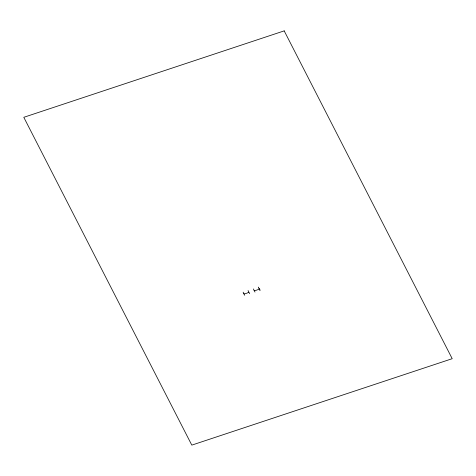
<?xml version="1.0" encoding="UTF-8"?>
<svg xmlns="http://www.w3.org/2000/svg" width="476" height="476" viewBox="0 0 476 476"><rect width="100%" height="100%" fill="white"/><g stroke="black" fill="none" stroke-linecap="round" stroke-linejoin="round"><path stroke-width="0.71" d="M244.735 295.287L243.908 293.865A3.201 1.434 -27.1 0 1 243.813 293.692M243.135 292.169L243.908 293.865A6.259 2.808 -27.1 0 0 248.847 292.222M249.674 293.644A7.562 2.201 71.6 0 1 248.073 290.533M259.438 288.48A3.201 1.434 -27.1 0 1 259.134 288.997A6.259 2.808 -27.1 0 1 254.196 290.634M260.134 289.908A3.201 2.088 -33.5 0 1 259.955 290.42L258.361 287.302A3.201 0.684 -22.2 0 0 258.581 287.135M255.017 292.056A7.562 2.201 71.6 0 1 253.422 288.944M284.196 30.875L23.8 117.31L191.804 445.125L452.2 358.69L284.196 30.875"/></g></svg>
